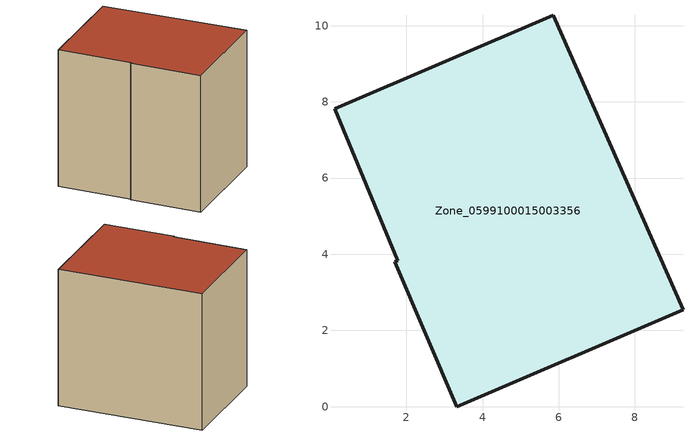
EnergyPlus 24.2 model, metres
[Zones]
Zone_0599100015003356
 floor ground (C_G): 3.32,0 1.7,3.8 1.77,3.83 0.12,7.82 5.86,10.27 9.26,2.54 z0.89
 wall outside (C_F): 3.32,0 9.26,2.54 5.86,10.27 0.12,7.82 1.77,3.83 1.7,3.8 3.32,0 z0.89:9.06
 roof outside (C_R): 1.7,3.8 3.32,0 9.26,2.54 5.86,10.27 0.12,7.82 1.77,3.83 z9.06
[BUILDING]
Pand.0599100015003356: North Axis=0; Terrain=City; Loads Convergence Tolerance Value=0.04; Temperature Convergence Tolerance Value=0.4; Solar Distribution=FullExterior; Maximum Number of Warmup Days=25; Minimum Number of Warmup Days=1
[Site:Location]
Rotterdam.The.Hague.AP_ZH_NLD Design_Conditions: Latitude=51.96; Longitude=4.45; Time Zone=1; Elevation=-4.5
[SITE:GROUNDTEMPERATURE:BUILDINGSURFACE]
18, 18, 18, 18, 18, 18, 18, 18, 18, 18, 18, 18
[MATERIAL] Thermal Absorptance=0.9; Solar Absorptance=0.7; Visible Absorptance=0.7
Name | Roughness | Thickness | Conductivity | Density | Specific Heat
G.TC.1946-1964 | MediumSmooth | 0.15 | 1 | 540 | 1210
F.TC.1946-1964 | Rough | 0.3 | 0.857143 | 1920 | 840
R.TC.1946-1964 | MediumRough | 0.2 | 0.235294 | 1500 | 1000
[CONSTRUCTION]
C_G: G.TC.1946-1964
C_F: F.TC.1946-1964
C_R: R.TC.1946-1964
[ZONE]
Zone_0599100015003356: Type=1; Multiplier=1; Ceiling Height=Autocalculate; Volume=Autocalculate; Floor Area=autocalculate; Part of Total Floor Area=Yes
[ZONEINFILTRATION:DESIGNFLOWRATE]
Infil_Zone_0599100015003356: Zone or ZoneList or Space or SpaceList=Zone_0599100015003356; Schedule=AlwaysOn; Design Flow Rate Calculation Method=Flow/Area; Flow Rate per Floor Area=0.003; Constant Term Coefficient=1; Temperature Term Coefficient=0; Velocity Term Coefficient=0; Velocity Squared Term Coefficient=0
[HVACTEMPLATE:ZONE:IDEALLOADSAIRSYSTEM]
Zone_0599100015003356: Maximum Heating Supply Air Temperature=50; Minimum Cooling Supply Air Temperature=13; Maximum Heating Supply Air Humidity Ratio=0.0156; Minimum Cooling Supply Air Humidity Ratio=0.0077; Heating Limit=NoLimit; Cooling Limit=NoLimit; Dehumidification Control Type=ConstantSensibleHeatRatio; Cooling Sensible Heat Ratio=0.7; Dehumidification Setpoint=60; Humidification Control Type=None; Humidification Setpoint=30; Outdoor Air Method=None; Outdoor Air Flow Rate per Person=0.00944; Outdoor Air Flow Rate per Zone Floor Area=0; Outdoor Air Flow Rate per Zone=0; Demand Controlled Ventilation Type=None; Outdoor Air Economizer Type=NoEconomizer; Heat Recovery Type=None; Sensible Heat Recovery Effectiveness=0.7; Latent Heat Recovery Effectiveness=0.65
[ZONECONTROL:THERMOSTAT]
ThermostatControl_Zone_0599100015003356: Zone or ZoneList=Zone_0599100015003356; Control Type Schedule=DualSetpointControlType; Control 1=Thermostat_Zone_0599100015003356; Temperature Difference Between Cutout And Setpoint=0
[THERMOSTATSETPOINT:DUALSETPOINT]
Thermostat_Zone_0599100015003356: Heating Setpoint Temperature Schedule=HeatingSetpoint_Zone_0599100015003356; Cooling Setpoint Temperature Schedule=CoolingSetpoint_Zone_0599100015003356
[SCHEDULE:COMPACT]
HeatingSetpoint_Zone_0599100015003356: Through: 12/31, For: AllDays, Until: 24:00, 21
CoolingSetpoint_Zone_0599100015003356: Through: 12/31, For: AllDays, Until: 24:00, 24
DualSetpointControlType: Through: 12/31, For: AllDays, Until: 24:00, 4
AlwaysOn: Through: 12/31, For: AllDays, Until: 24:00, 1
